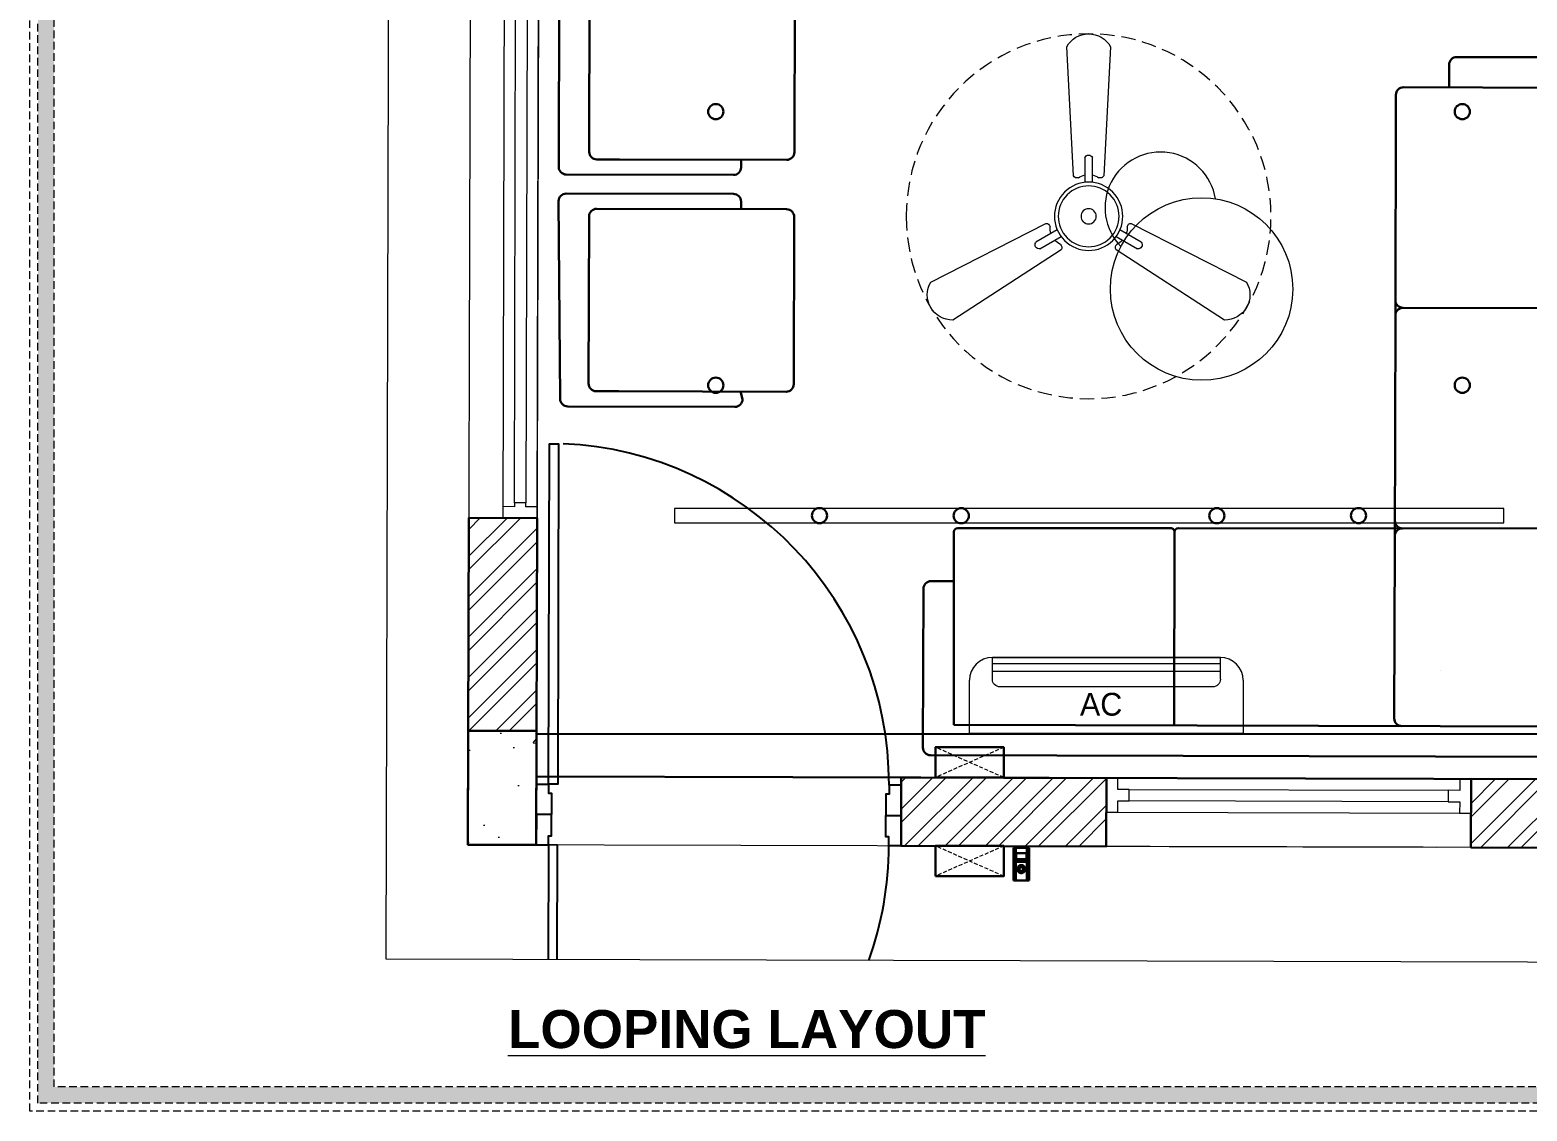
# Model space of a CAD drawing. Header units: millimetres. Extents: x 35877 to 3066687, y -650199 to -40525.
# Drawn here: x 149567.6 to 149764.6, y -179380.5 to -179238.3 of the extents above; entities that cross this region are included whole.
import ezdxf

# ---------------------------------------------------------------- set-up
doc = ezdxf.new("R2010")
doc.units = ezdxf.units.MM
doc.header["$MEASUREMENT"] = 0
for name, pattern in [('ACAD_ISO02W100', [15, 12, -3]), ('DASHED', [0.75, 0.5, -0.25]), ('DASHED2', [0.375, 0.25, -0.125]), ('DASHEDX2', [1.5, 1, -0.5])]:
    doc.linetypes.add(name, pattern=pattern)
for name, color, linetype in [('AR DOOR', 40, 'Continuous'), ('AR ELE-5', 134, 'Continuous'), ('AR HATCH-7', 7, 'Continuous')]:
    doc.layers.add(name, color=color, linetype=linetype)
for name, color, linetype, lineweight in [('COLUMN', 1, 'Continuous', 30), ('DIM.', 250, 'Continuous', 13), ('dim05', 1, 'Continuous', 13), ('Dimension', 10, 'DASHEDX2', 20), ('el', 7, 'Continuous', 20), ('ELEC-wires', 1, 'DASHED2', 13), ('Electrical', 84, 'Continuous', 30), ('FIRST FLOOR ( DW_RAIL )', 7, 'Continuous', 9), ('FUR', 250, 'Continuous', 0), ('FURNI', 25, 'Continuous', 5), ('FURNITURE', 32, 'Continuous', 9), ('FURNITURE-1', 252, 'Continuous', 13), ('GROUND FLOOR', 7, 'Continuous', 9), ('GROUND FLOOR  ( PLINE )', 251, 'Continuous', 30), ('GROUND FLOOR ( DW_RAIL )', 7, 'Continuous', 9), ('Text', 7, 'Continuous', 15), ('XX~SLAB ( BEAM )~ ( DIM )', 7, 'Continuous', 9)]:
    doc.layers.add(name, color=color, linetype=linetype, lineweight=lineweight)
doc.styles.get("Standard").update_dxf_attribs({"font": 'arial.ttf', "height": 6})
doc.styles.add('TEXT', font='eurr____.ttf')
pattern_1 = [(45, (1772.658, 1729.285), (-2.65165043, 2.65165043), []), (45, (1774.4258, 1729.285), (-2.65165043, 2.65165043), [])]

# ---------------------------------------------------------------- blocks, each defined once
blk = doc.blocks.new('*U20')
for points in [[(0, 0), (0, 1120), (30, 1120), (30, 0)], [(-40, 0), (0, 0), (0, -30), (10, -30), (10, -100), (-40, -100)], [(1160, 0), (1120, 0), (1120, -30), (1110, -30), (1110, -100), (1160, -100)]]:
    blk.add_lwpolyline(points, close=True)
at = {"layer": 'AR ELE-5', "linetype": 'ByBlock', "ltscale": 15}
blk.add_arc((-1.6, -0.7), 1121.6, 0.0347, 87.627, dxfattribs=at)
blk = doc.blocks.new('living')
at = {"layer": 'FURNITURE', "color": 9, "lineweight": 30, "true_color": 0xc7c8ca, "transparency": 33554687}
for p, q in [((147725.81, -179478.04, 0.05), (147747.81, -179478.09, 0.05)), ((147724.74, -179505.03, 0.05), (147724.81, -179479.03, 0.05)), ((147729.81, -179480.05, 0.05), (147754.81, -179480.11, 0.05)), ((147748.81, -179479.1, 0.05), (147748.81, -179480.1, 0.05)), ((147728.75, -179503.04, 0.05), (147728.81, -179481.04, 0.05)), ((147755.81, -179481.11, 0.05), (147755.75, -179503.11, 0.05)), ((147841.91, -179491.58, 0.05), (147841.9, -179494.58, 0.05)), ((147842.91, -179490.58, 0.05), (147863.91, -179490.63, 0.05)), ((147864.91, -179491.64, 0.05), (147864.67, -179581.68, 0.05)), ((147834.84, -179525.56, 0.05), (147834.91, -179495.56, 0.05)), ((147856.9, -179494.62, 0.05), (147835.91, -179494.56, 0.05)), ((147859.9, -179494.62, 0.05), (147856.9, -179494.62, 0.05)), ((147860.9, -179495.63, 0.05), (147860.68, -179577.67, 0.05)), ((147729.75, -179504.05, 0.05), (147732.75, -179504.05, 0.05)), ((147732.75, -179504.05, 0.05), (147754.75, -179504.11, 0.05)), ((147748.74, -179505.1, 0.05), (147748.75, -179504.1, 0.05)), ((147747.74, -179506.09, 0.05), (147725.74, -179506.04, 0.05)), ((147724.93, -179535.55, 0.05), (147724.73, -179509.53, 0.05)), ((147725.74, -179508.54, 0.05), (147747.74, -179508.59, 0.05)), ((147748.73, -179509.6, 0.05), (147748.73, -179510.6, 0.05)), ((147728.67, -179533.54, 0.05), (147728.73, -179511.54, 0.05)), ((147729.73, -179510.55, 0.05), (147754.73, -179510.61, 0.05)), ((147755.73, -179511.61, 0.05), (147755.67, -179533.61, 0.05)), ((147835.84, -179523.57, 0.05), (147860.83, -179523.63, 0.05)), ((147834.84, -179524.56, 0.05), (147834.77, -179554.54, 0.05)), ((147729.67, -179534.55, 0.05), (147732.67, -179534.55, 0.05)), ((147732.67, -179534.55, 0.05), (147754.67, -179534.61, 0.05)), ((147748.93, -179535.61, 0.05), (147748.67, -179534.6, 0.05)), ((147747.93, -179536.61, 0.05), (147725.93, -179536.55, 0.05)), ((147776.75, -179553.04, 0.05), (147776.75, -179578.45, 0.05)), ((147777.25, -179552.55, 0.05), (147805.32, -179552.57, 0.05)), ((147805.71, -179578.52, 0.05), (147805.78, -179553.06, 0.05)), ((147806.28, -179552.57, 0.05), (147860.75, -179552.6, 0.05)), ((147834.7, -179577.6, 0.05), (147834.77, -179554.54, 0.05)), ((147772.67, -179581.44, 0.05), (147772.73, -179560.54, 0.05)), ((147776.73, -179559.55, 0.05), (147773.73, -179559.54, 0.05)), ((147859.68, -179578.67, 0.05), (147776.75, -179578.45, 0.05)), ((147721.81, -179585.25, 0.05), (147721.83, -179579.67, 0.05)), ((147721.83, -179579.67, 0.05), (147867.06, -179579.61, 0.05)), ((147863.67, -179582.68, 0.05), (147773.67, -179582.44, 0.05)), ((147721.81, -179585.25, 0.05), (147867.05, -179585.62, 0.05))]:
    blk.add_line(p, q, dxfattribs=at)
at = {"layer": 'FURNITURE', "color": 9, "lineweight": 30, "true_color": 0xc7c8ca, "transparency": 33554687, "elevation": 0.05}
for points in [[(147754.71, -179439.83), (147816.73, -179439.99), (147816.72, -179444.49), (147754.7, -179444.33), (147754.7, -179444.33)], [(147869.32, -179579.63), (147869.32, -179579.63)]]:
    blk.add_lwpolyline(points, dxfattribs=at)
at = {"layer": 'FURNITURE', "color": 9, "lineweight": 25, "true_color": 0xc7c8ca, "transparency": 33554687, "elevation": 0.05}
blk.add_lwpolyline([(147722.18, -179444.25), (147816.72, -179444.49), (147816.72, -179445.73), (147722.18, -179445.73)], close=True, dxfattribs=at)
at = {"layer": 'FURNITURE', "color": 9, "lineweight": 30, "true_color": 0xc7c8ca, "transparency": 33554687, "elevation": 0.05}
blk.add_lwpolyline([(147816.69, -179455.48), (147816.72, -179444.48), (147754.72, -179444.33), (147754.69, -179455.33, 0.414214), (147755.69, -179456.33), (147815.69, -179456.48, 0.414214)], format="xyb", close=True, dxfattribs=at)
blk.add_lwpolyline([(147866.06, -179489.62), (147867.06, -179489.62), (147867.06, -179579.62), (147866.06, -179579.62)], close=True, dxfattribs=at)
at = {"layer": 'FURNITURE', "color": 9, "true_color": 0xc7c8ca, "transparency": 33554687}
blk.add_circle((147809.34, -179521.1, 0.12), 12, dxfattribs=at)
at = {"layer": 'FURNITURE', "color": 9, "lineweight": 30, "true_color": 0xc7c8ca, "transparency": 33554687}
for centre, radius, start, end in [((147725.81, -179479.04, 0.05), 1, 89.852, 179.852), ((147747.81, -179479.09, 0.05), 1, 359.852, 89.852), ((147729.81, -179481.05, 0.05), 1, 89.852, 179.852), ((147754.81, -179481.11, 0.05), 1, 359.852, 89.852), ((147842.91, -179491.58, 0.05), 1, 89.852, 179.852), ((147863.91, -179491.63, 0.05), 1, 359.852, 89.852), ((147835.91, -179495.56, 0.05), 1, 89.852, 179.852), ((147859.9, -179495.62, 0.05), 1, 359.852, 89.852), ((147729.75, -179503.05, 0.05), 1, 179.852, 269.852), ((147754.75, -179503.11, 0.05), 1, 269.852, 359.852), ((147725.74, -179505.04, 0.05), 1, 179.852, 269.852), ((147747.74, -179505.09, 0.05), 1, 269.852, 359.852), ((147725.73, -179509.54, 0.05), 1, 89.852, 179.852), ((147747.73, -179509.59, 0.05), 1, 359.852, 89.852), ((147729.73, -179511.55, 0.05), 1, 89.852, 179.852), ((147754.73, -179511.61, 0.05), 1, 359.852, 89.852), ((147835.84, -179522.57, 0.05), 1, 179.852, 269.852), ((147835.84, -179524.57, 0.05), 1, 89.852, 179.852), ((147729.67, -179533.55, 0.05), 1, 179.852, 269.852), ((147754.67, -179533.61, 0.05), 1, 269.852, 359.852), ((147725.93, -179535.55, 0.05), 1, 179.852, 269.852), ((147747.93, -179535.61, 0.05), 1, 269.852, 359.852), ((147777.25, -179553.05, 0.05), 0.5, 89.852, 179.852), ((147805.28, -179553.06, 0.05), 0.5, 359.852, 89.852), ((147806.28, -179553.07, 0.05), 0.5, 89.852, 179.852), ((147835.76, -179553.59, 0.05), 1, 89.852, 179.852), ((147835.77, -179551.59, 0.05), 1, 179.852, 269.852), ((147773.73, -179560.54, 0.05), 1, 89.852, 179.852), ((147835.7, -179577.6, 0.05), 1, 179.852, 269.852), ((147835.7, -179577.6, 0.05), 1, 179.852, 269.852), ((147859.68, -179577.67, 0.05), 1, 269.852, 359.852), ((147773.67, -179581.44, 0.05), 1, 179.852, 269.852), ((147863.67, -179581.68, 0.05), 1, 269.852, 359.852)]:
    blk.add_arc(centre, radius, start, end, dxfattribs=at)
at = {"layer": 'FURNITURE', "color": 9, "true_color": 0xc7c8ca, "transparency": 33554687}
blk.add_arc((147803.94, -179510.39, 0.12), 7.31, 9.0498, 224.5323, dxfattribs=at)
blk = doc.blocks.new('6616')
at = {"color": 242, "linetype": 'DASHED', "true_color": 0xcd2027}
for p, q in [((386784.79, -36915.77), (386775.78, -36911.78)), ((386784.79, -36911.78), (386775.78, -36915.77))]:
    blk.add_line(p, q, dxfattribs=at)
at = {"layer": 'ELEC-wires', "color": 5, "linetype": 'ByBlock', "lineweight": 30, "ltscale": 4}
blk.add_lwpolyline([(386775.78, -36911.78), (386784.79, -36911.78), (386784.79, -36915.77), (386775.78, -36915.77)], close=True, dxfattribs=at)
blk = doc.blocks.new('ac paln')
at = {"layer": 'Electrical', "lineweight": 15}
for p, q in [((389238.69, -37646.36), (389238.69, -37610.34)), ((389238.69, -37610.34), (389245.67, -37610.34)), ((389245.81, -37613.35), (389248.68, -37613.35)), ((389246.82, -37643.35), (389246.82, -37613.35)), ((389247.82, -37643.35), (389247.82, -37613.35)), ((389248.68, -37613.35), (389248.68, -37643.35)), ((389248.68, -37643.35), (389248.68, -37613.35)), ((389244.81, -37642.35), (389244.81, -37614.35)), ((389245.81, -37643.35), (389248.68, -37643.35)), ((389248.68, -37643.35), (389248.68, -37643.35)), ((389245.67, -37646.36), (389238.69, -37646.36))]:
    blk.add_line(p, q, dxfattribs=at)
for centre, start, end in [((389245.67, -37613.35), 0, 90), ((389245.67, -37643.35), 270, 0)]:
    blk.add_arc(centre, 3.01, start, end, dxfattribs=at)
at = {"layer": 'Electrical', "lineweight": 15, "extrusion": (0, 0, -1)}
for centre, start_param, end_param in [((389245.81, -37614.35), -0.785398, 0.785398), ((389245.81, -37642.35), 3.926991, 5.497787)]:
    blk.add_ellipse(centre, major_axis=(-0.71, 0.71), ratio=1, start_param=start_param, end_param=end_param, dxfattribs=at)
at = {"layer": 'Text', "style": 'TEXT'}
blk.add_text('AC', height=3, rotation=270, dxfattribs=at).set_placement((389241.02, -37624.87))
blk = doc.blocks.new('fan')
at = {"layer": 'Electrical', "lineweight": 15, "ltscale": 20}
for p, q in [((3300835.29, -509900.78), (3300836.47, -509923.43)), ((3300841.81, -509923.43), (3300842.99, -509900.78)), ((3300838.47, -509924.57), (3300838.47, -509920.25)), ((3300839.81, -509920.28), (3300839.81, -509924.57)), ((3300831.66, -509931.77), (3300811.45, -509942.07)), ((3300866.83, -509942.07), (3300846.62, -509931.77)), ((3300829.93, -509935.08), (3300833.64, -509932.93)), ((3300834.31, -509934.09), (3300830.57, -509936.25)), ((3300847.68, -509936.23), (3300843.97, -509934.09)), ((3300844.64, -509932.93), (3300848.38, -509935.09)), ((3300815.3, -509948.74), (3300834.33, -509936.39)), ((3300843.95, -509936.39), (3300862.98, -509948.74))]:
    blk.add_line(p, q, dxfattribs=at)
at = {"layer": 'Electrical', "linetype": 'DASHED', "lineweight": 15, "ltscale": 5}
blk.add_circle((3300839.14, -509930.53), 32, dxfattribs=at)
at = {"layer": 'Electrical', "lineweight": 15, "ltscale": 20}
for centre, major_axis, start_param, end_param in [((3300839.14, -509902.94), (3.12, 3.12), -0.272136, 1.842967), ((3300839.13, -509920.5), (0.501, 0.501), -0.465536, 1.983618), ((3300839.14, -509930.53), (4.24, -4.24), 3.14161, 9.424795), ((3300837.1, -509923.08), (0.51, 0.51), 2.863014, 4.257784), ((3300839.14, -509926.42), (2.27, -2.27), 2.565057, 2.951308), ((3300839.14, -509926.42), (2.27, 2.27), 0.19032, 0.57657), ((3300841.18, -509923.08), (0.51, -0.51), 5.167028, 6.561799), ((3300839.14, -509930.53), (3.77, -3.77), 1.749190548672175e-05, 6.283202799085073), ((3300839.14, -509930.53), (0.943, 0.943), 1.570814, 7.853999), ((3300831.67, -509932.49), (0.51, -0.51), 0.978238, 2.373008), ((3300846.61, -509932.49), (0.51, -0.51), 2.339416, 3.734186), ((3300835.59, -509932.58), (2.27, -2.27), 3.855511, 4.241762), ((3300835.59, -509932.58), (2.27, -2.27), 4.659452, 5.045703), ((3300842.69, -509932.58), (2.27, 2.27), 4.37911, 4.765361), ((3300842.69, -509932.58), (2.27, 2.27), 5.183051, 5.569301), ((3300830.46, -509935.55), (0.501, -0.501), 3.199655, 5.648809), ((3300833.71, -509936.02), (0.51, 0.51), -1.325776, 0.068994), ((3300844.57, -509936.02), (0.51, -0.51), 3.072633, 4.467404), ((3300847.83, -509935.54), (0.501, 0.501), 3.723254, 6.172408), ((3300815.25, -509944.32), (3.12, -3.12), 3.393055, 5.508159), ((3300863.03, -509944.32), (3.12, -3.12), 5.48745, 7.602554)]:
    blk.add_ellipse(centre, major_axis=major_axis, ratio=1, start_param=start_param, end_param=end_param, dxfattribs=at)

msp = doc.modelspace()

# ---------------------------------------------------------------- hatches: boundary and pattern name
at = {"layer": 'AR HATCH-7', "lineweight": 0, "true_color": 0x939598, "transparency": 33554687}
h = msp.add_hatch(dxfattribs=at)
h.set_pattern_fill('ANSI32', color=252, scale=10)
h.set_pattern_definition(pattern_1)
h.paths.add_polyline_path([(149634.32, -179302.529), (149629.82, -179302.517), (149625.32, -179302.506), (149625.248, -179330.506), (149634.248, -179330.529)])
h.paths.add_polyline_path([(149634.597, -179195.529), (149625.597, -179195.506), (149625.504, -179231.506), (149634.504, -179231.529)])
h.paths.add_polyline_path([(149634.608, -179191.029), (149634.597, -179195.529)])
h = msp.add_hatch(dxfattribs=at)
h.set_pattern_fill('ANSI32', color=252, scale=10)
h.set_pattern_definition(pattern_1)
h.paths.add_polyline_path([(149709.232, -179336.722), (149682.232, -179336.653), (149682.209, -179345.653), (149709.209, -179345.722)])
h.paths.add_polyline_path([(149793.232, -179336.939), (149788.732, -179336.928), (149788.922, -179263.428), (149798.287, -179263.452), (149798.299, -179258.952), (149788.933, -179258.928), (149788.98, -179240.928), (149784.48, -179240.917), (149784.439, -179256.916), (149784.232, -179336.916), (149779.232, -179336.903), (149769.734, -179336.879), (149760.234, -179336.877), (149760.234, -179336.854), (149757.232, -179336.846), (149757.22, -179341.346), (149757.209, -179345.846), (149788.709, -179345.928), (149793.209, -179345.939)])
at = {"layer": 'Dimension', "true_color": 0xd39e00, "transparency": 33554687}
h = msp.add_hatch(color=42, dxfattribs=at)
h.paths.add_polyline_path([(149568.634, -179167.457), (149568.634, -179379.483), (149869.861, -179379.483), (149869.861, -179167.457)])
h.paths.add_polyline_path([(149570.748, -179169.571), (149867.747, -179169.571), (149867.747, -179377.369), (149570.748, -179377.369)], flags=16)
at = {"layer": 'FURNITURE-1', "lineweight": 0, "true_color": 0xc7c8ca, "transparency": 33554687}
h = msp.add_hatch(dxfattribs=at)
h.set_pattern_fill('AR-CONC', color=9, scale=2)
h.set_pattern_definition([(50, (1772.658, 1729.285), (14.34520365, -1.2550427), [1.5, -16.5]), (355, (1772.658, 1729.285), (-2.7750267, 15.0438427), [1.2, -13.2]), (100.4514445, (1773.853, 1729.18), (11.5701769, 13.7887998), [1.2748038, -14.0228422]), (46.1842, (1772.658, 1733.285), (21.3448266, -3.3103856), [2.25, -24.75]), (96.635635, (1774.437, 1733.01), (18.693239, 19.482372), [1.9122068, -21.0342752]), (351.184164, (1772.658, 1733.285), (18.693239, 19.482372), [1.8, -19.8]), (21, (1774.658, 1732.285), (11.93814104, -8.0523778), [1.5, -16.5]), (326, (1774.658, 1732.285), (4.8663066, 14.5030009), [1.2, -13.2]), (71.451445, (1775.653, 1731.614), (16.8044475, 6.45062306), [1.2748038, -14.0228422]), (37.5, (1772.658, 1729.285), (0.24319711, 6.65787708), [0, -13.04, 0, -13.4, 0, -13.25]), (7.5, (1772.658, 1729.285), (5.26139075, 7.88823424), [0, -7.64, 0, -12.74, 0, -5.05]), (327.5, (1768.198, 1729.285), (10.67644872, -0.45109743), [0, -5, 0, -15.6, 0, -20.7]), (317.5, (1766.198, 1729.285), (11.6637234, 2.00209965), [0, -6.5, 0, -10.36, 0, -14.7])])
h.paths.add_polyline_path([(149634.248, -179330.529), (149625.248, -179330.506), (149625.209, -179345.505), (149634.209, -179345.529), (149634.219, -179341.529), (149634.23, -179337.529)])
h.paths.add_polyline_path([(149634.635, -179180.529), (149625.635, -179180.506), (149625.597, -179195.506), (149634.597, -179195.529)])
h.paths.add_polyline_path([(149784.48, -179240.917), (149779.48, -179240.904), (149779.439, -179256.904), (149784.439, -179256.904)])
h.paths.add_polyline_path([(149694.943, -179230.43), (149726.569, -179230.511)])

# ---------------------------------------------------------------- linework, layer by layer
at = {"transparency": 33554687, "elevation": 0.238}
for points in [[(149634.209, -179345.529), (149635.809, -179345.533), (149635.812, -179344.333), (149636.212, -179344.334), (149636.219, -179341.534), (149634.219, -179341.529)], [(149682.209, -179345.653), (149680.609, -179345.649), (149680.612, -179344.449), (149680.212, -179344.448), (149680.219, -179341.648), (149682.219, -179341.653)]]:
    msp.add_lwpolyline(points, close=True, dxfattribs=at)
msp.add_lwpolyline([(149636.97, -179360.621), (149637.009, -179345.536), (149635.809, -179345.533), (149635.77, -179360.617)], dxfattribs=at)
at = {"layer": 'AR ELE-5', "linetype": 'ByBlock', "ltscale": 15, "transparency": 33554687}
msp.add_arc((149635.744, -179345.505, 0.238), 44.866, 340.16845, 359.81727, dxfattribs=at)
at = {"layer": 'COLUMN', "transparency": 33554687, "elevation": 0.238}
msp.add_lwpolyline([(149625.248, -179330.506), (149634.248, -179330.529), (149634.209, -179345.529), (149625.209, -179345.505)], close=True, dxfattribs=at)
at = {"layer": 'Dimension', "color": 42, "true_color": 0xd39e00, "transparency": 33554687, "elevation": 0.238}
for points in [[(149567.577, -179166.4), (149870.918, -179166.4), (149870.918, -179380.54), (149567.577, -179380.54)], [(149568.634, -179167.457), (149869.861, -179167.457), (149869.861, -179379.483), (149568.634, -179379.483)], [(149570.748, -179169.571), (149867.747, -179169.571), (149867.747, -179377.369), (149570.748, -179377.369)]]:
    msp.add_lwpolyline(points, close=True, dxfattribs=at)
at = {"layer": 'FIRST FLOOR ( DW_RAIL )', "lineweight": 0, "transparency": 33554687, "elevation": 0.238}
msp.add_lwpolyline([(149614.922, -179174.853), (149798.515, -179175.327), (149798.035, -179361.037), (149614.442, -179360.562)], close=True, dxfattribs=at)
at = {"layer": 'FUR', "transparency": 33554687}
msp.add_line((149753.136, -179322.511, 0.238), (149753.136, -179322.511, 0.238), dxfattribs=at)
at = {"layer": 'FURNI', "color": 5, "lineweight": 30, "transparency": 33554687}
for p, q in [((149696.995, -179345.904, 0.238), (149696.999, -179345.894, 0.238)), ((149696.995, -179346.629, 0.238), (149696.995, -179345.904, 0.238)), ((149696.999, -179345.894, 0.238), (149697.009, -179345.89, 0.238)), ((149699.064, -179345.89, 0.238), (149697.009, -179345.89, 0.238)), ((149697.331, -179346.629, 0.238), (149697.331, -179345.904, 0.238)), ((149698.742, -179346.629, 0.238), (149698.742, -179345.904, 0.238)), ((149699.074, -179345.894, 0.238), (149699.064, -179345.89, 0.238)), ((149699.078, -179345.904, 0.238), (149699.074, -179345.894, 0.238)), ((149699.078, -179346.629, 0.238), (149699.078, -179345.904, 0.238)), ((149696.995, -179346.636, 0.238), (149696.995, -179346.629, 0.238)), ((149697.331, -179346.629, 0.238), (149696.995, -179346.629, 0.238)), ((149696.995, -179346.636, 0.238), (149696.995, -179347.369, 0.238)), ((149696.995, -179346.636, 0.238), (149697.331, -179346.636, 0.238)), ((149696.995, -179347.369, 0.238), (149696.995, -179347.375, 0.238)), ((149697.331, -179347.369, 0.238), (149696.995, -179347.369, 0.238)), ((149696.995, -179347.395, 0.238), (149696.995, -179347.375, 0.238)), ((149697.331, -179347.375, 0.238), (149696.995, -179347.375, 0.238)), ((149696.995, -179347.402, 0.238), (149696.995, -179347.395, 0.238)), ((149697.331, -179347.395, 0.238), (149696.995, -179347.395, 0.238)), ((149696.995, -179347.402, 0.238), (149696.995, -179347.724, 0.238)), ((149696.995, -179347.402, 0.238), (149697.331, -179347.402, 0.238)), ((149696.995, -179347.724, 0.238), (149696.995, -179347.737, 0.238)), ((149696.995, -179347.724, 0.238), (149697.331, -179347.724, 0.238)), ((149696.995, -179350.176, 0.238), (149696.995, -179347.737, 0.238)), ((149697.331, -179347.737, 0.238), (149696.995, -179347.737, 0.238)), ((149697.331, -179346.636, 0.238), (149697.331, -179346.629, 0.238)), ((149697.331, -179347.369, 0.238), (149697.331, -179346.636, 0.238)), ((149697.331, -179347.375, 0.238), (149697.331, -179347.369, 0.238)), ((149697.331, -179347.395, 0.238), (149697.331, -179347.375, 0.238)), ((149697.331, -179347.402, 0.238), (149697.331, -179347.395, 0.238)), ((149697.331, -179347.724, 0.238), (149697.331, -179347.402, 0.238)), ((149698.742, -179347.724, 0.238), (149697.331, -179347.724, 0.238)), ((149697.331, -179347.737, 0.238), (149697.331, -179347.724, 0.238)), ((149698.742, -179347.737, 0.238), (149697.331, -179347.737, 0.238)), ((149697.331, -179350.176, 0.238), (149697.331, -179347.737, 0.238)), ((149697.365, -179346.629, 0.238), (149698.708, -179346.629, 0.238)), ((149697.365, -179347.402, 0.238), (149697.365, -179346.629, 0.238)), ((149698.708, -179347.402, 0.238), (149697.365, -179347.402, 0.238)), ((149698.708, -179346.629, 0.238), (149698.708, -179347.402, 0.238)), ((149698.742, -179346.636, 0.238), (149698.742, -179346.629, 0.238)), ((149699.078, -179346.629, 0.238), (149698.742, -179346.629, 0.238)), ((149698.742, -179347.369, 0.238), (149698.742, -179346.636, 0.238)), ((149698.742, -179346.636, 0.238), (149699.078, -179346.636, 0.238)), ((149698.742, -179347.375, 0.238), (149698.742, -179347.369, 0.238)), ((149699.078, -179347.369, 0.238), (149698.742, -179347.369, 0.238)), ((149698.742, -179347.395, 0.238), (149698.742, -179347.375, 0.238)), ((149699.078, -179347.375, 0.238), (149698.742, -179347.375, 0.238)), ((149698.742, -179347.402, 0.238), (149698.742, -179347.395, 0.238)), ((149699.078, -179347.395, 0.238), (149698.742, -179347.395, 0.238)), ((149698.742, -179347.724, 0.238), (149698.742, -179347.402, 0.238)), ((149699.078, -179347.402, 0.238), (149698.742, -179347.402, 0.238)), ((149698.742, -179347.737, 0.238), (149698.742, -179347.724, 0.238)), ((149698.742, -179347.724, 0.238), (149699.078, -179347.724, 0.238)), ((149698.742, -179350.176, 0.238), (149698.742, -179347.737, 0.238)), ((149698.742, -179347.737, 0.238), (149699.078, -179347.737, 0.238)), ((149699.078, -179346.636, 0.238), (149699.078, -179346.629, 0.238)), ((149699.078, -179347.369, 0.238), (149699.078, -179346.636, 0.238)), ((149699.078, -179347.375, 0.238), (149699.078, -179347.369, 0.238)), ((149699.078, -179347.395, 0.238), (149699.078, -179347.375, 0.238)), ((149699.078, -179347.402, 0.238), (149699.078, -179347.395, 0.238)), ((149699.078, -179347.724, 0.238), (149699.078, -179347.402, 0.238)), ((149699.078, -179347.737, 0.238), (149699.078, -179347.724, 0.238)), ((149699.078, -179350.176, 0.238), (149699.078, -179347.737, 0.238)), ((149696.995, -179350.176, 0.238), (149696.999, -179350.185, 0.238)), ((149696.999, -179350.185, 0.238), (149697.009, -179350.189, 0.238)), ((149697.009, -179350.189, 0.238), (149699.064, -179350.189, 0.238)), ((149699.064, -179350.189, 0.238), (149699.074, -179350.185, 0.238)), ((149699.074, -179350.185, 0.238), (149699.078, -179350.176, 0.238))]:
    msp.add_line(p, q, dxfattribs=at)
for points in [[(149697.515, -179348.567), (149697.534, -179348.522), (149697.553, -179348.482), (149697.571, -179348.449), (149697.588, -179348.42), (149697.604, -179348.396), (149697.62, -179348.374), (149697.635, -179348.356), (149697.65, -179348.339), (149697.665, -179348.324), (149697.68, -179348.31), (149697.694, -179348.297), (149697.709, -179348.285), (149697.723, -179348.274), (149697.738, -179348.264), (149697.752, -179348.254), (149697.767, -179348.245), (149697.782, -179348.237), (149697.798, -179348.229), (149697.814, -179348.221), (149697.829, -179348.214), (149697.846, -179348.208), (149697.862, -179348.202), (149697.879, -179348.196), (149697.895, -179348.192), (149697.912, -179348.187), (149697.929, -179348.184), (149697.946, -179348.181), (149697.963, -179348.178), (149697.981, -179348.176), (149697.998, -179348.174), (149698.015, -179348.173), (149698.033, -179348.173), (149698.05, -179348.173), (149698.067, -179348.174), (149698.085, -179348.176), (149698.102, -179348.177), (149698.119, -179348.18), (149698.136, -179348.183), (149698.153, -179348.187), (149698.17, -179348.191), (149698.187, -179348.196), (149698.204, -179348.201), (149698.22, -179348.207), (149698.236, -179348.213), (149698.252, -179348.22), (149698.268, -179348.227), (149698.283, -179348.235), (149698.299, -179348.244), (149698.313, -179348.252), (149698.328, -179348.262), (149698.342, -179348.272), (149698.356, -179348.282), (149698.37, -179348.293), (149698.383, -179348.304), (149698.396, -179348.316), (149698.409, -179348.328), (149698.421, -179348.34), (149698.433, -179348.353), (149698.444, -179348.366), (149698.455, -179348.38), (149698.465, -179348.394), (149698.475, -179348.408), (149698.485, -179348.423), (149698.494, -179348.437), (149698.502, -179348.453), (149698.51, -179348.468), (149698.518, -179348.484), (149698.525, -179348.501), (149698.531, -179348.519), (149698.537, -179348.537), (149698.543, -179348.556), (149698.549, -179348.577), (149698.553, -179348.599), (149698.558, -179348.623), (149698.561, -179348.649), (149698.563, -179348.678), (149698.564, -179348.712), (149698.562, -179348.75), (149698.559, -179348.793), (149698.554, -179348.842)], [(149697.671, -179348.496), (149697.695, -179348.466), (149697.717, -179348.44), (149697.737, -179348.419), (149697.756, -179348.401), (149697.773, -179348.385), (149697.789, -179348.372), (149697.804, -179348.362), (149697.819, -179348.352), (149697.833, -179348.344), (149697.847, -179348.336), (149697.861, -179348.329), (149697.874, -179348.323), (149697.887, -179348.318), (149697.9, -179348.313), (149697.913, -179348.309), (149697.926, -179348.305), (149697.939, -179348.302), (149697.952, -179348.299), (149697.966, -179348.296), (149697.979, -179348.294), (149697.992, -179348.293), (149698.006, -179348.292), (149698.019, -179348.291), (149698.033, -179348.291), (149698.047, -179348.291), (149698.06, -179348.291), (149698.074, -179348.292), (149698.087, -179348.294), (149698.1, -179348.296), (149698.114, -179348.298), (149698.127, -179348.301), (149698.14, -179348.304), (149698.153, -179348.308), (149698.166, -179348.312), (149698.179, -179348.317), (149698.191, -179348.322), (149698.204, -179348.327), (149698.216, -179348.333), (149698.228, -179348.339), (149698.24, -179348.345), (149698.252, -179348.352), (149698.263, -179348.36), (149698.274, -179348.367), (149698.285, -179348.375), (149698.296, -179348.384), (149698.306, -179348.392), (149698.316, -179348.402), (149698.326, -179348.411), (149698.335, -179348.421), (149698.345, -179348.431), (149698.353, -179348.441), (149698.362, -179348.452), (149698.37, -179348.462), (149698.378, -179348.473), (149698.385, -179348.485), (149698.392, -179348.496), (149698.399, -179348.508), (149698.405, -179348.52), (149698.411, -179348.533), (149698.416, -179348.545), (149698.421, -179348.558), (149698.426, -179348.57), (149698.43, -179348.583), (149698.434, -179348.596), (149698.437, -179348.609), (149698.44, -179348.623), (149698.442, -179348.636), (149698.444, -179348.65), (149698.446, -179348.665), (149698.447, -179348.68), (149698.447, -179348.696), (149698.447, -179348.712), (149698.446, -179348.73), (149698.445, -179348.748), (149698.442, -179348.769), (149698.437, -179348.791), (149698.431, -179348.817), (149698.422, -179348.845), (149698.411, -179348.877), (149698.397, -179348.913)], [(149697.821, -179348.582), (149697.835, -179348.564), (149697.848, -179348.549), (149697.86, -179348.537), (149697.871, -179348.526), (149697.881, -179348.517), (149697.89, -179348.51), (149697.899, -179348.503), (149697.908, -179348.498), (149697.916, -179348.493), (149697.924, -179348.488), (149697.932, -179348.484), (149697.94, -179348.481), (149697.948, -179348.478), (149697.955, -179348.475), (149697.963, -179348.472), (149697.971, -179348.47), (149697.978, -179348.468), (149697.986, -179348.466), (149697.994, -179348.465), (149698.002, -179348.464), (149698.01, -179348.463), (149698.018, -179348.462), (149698.026, -179348.462), (149698.034, -179348.462), (149698.041, -179348.462), (149698.049, -179348.462), (149698.058, -179348.463), (149698.066, -179348.464), (149698.074, -179348.465), (149698.083, -179348.467), (149698.092, -179348.469), (149698.101, -179348.472), (149698.111, -179348.475), (149698.121, -179348.478), (149698.133, -179348.483), (149698.145, -179348.489), (149698.158, -179348.497), (149698.173, -179348.506), (149698.189, -179348.517), (149698.207, -179348.53)], [(149698.554, -179348.842), (149698.534, -179348.887), (149698.516, -179348.926), (149698.498, -179348.96), (149698.481, -179348.989), (149698.464, -179349.013), (149698.449, -179349.035), (149698.433, -179349.053), (149698.418, -179349.07), (149698.403, -179349.085), (149698.389, -179349.099), (149698.374, -179349.112), (149698.36, -179349.124), (149698.345, -179349.135), (149698.331, -179349.145), (149698.316, -179349.155), (149698.301, -179349.164), (149698.286, -179349.172), (149698.271, -179349.18), (149698.255, -179349.188), (149698.239, -179349.195), (149698.223, -179349.201), (149698.206, -179349.207), (149698.19, -179349.212), (149698.173, -179349.217), (149698.156, -179349.221), (149698.139, -179349.225), (149698.122, -179349.228), (149698.105, -179349.231), (149698.088, -179349.233), (149698.071, -179349.234), (149698.053, -179349.235), (149698.036, -179349.236), (149698.018, -179349.235), (149698.001, -179349.235), (149697.984, -179349.233), (149697.966, -179349.231), (149697.949, -179349.229), (149697.932, -179349.226), (149697.915, -179349.222), (149697.898, -179349.218), (149697.882, -179349.213), (149697.865, -179349.208), (149697.849, -179349.202), (149697.832, -179349.196), (149697.816, -179349.189), (149697.801, -179349.182), (149697.785, -179349.174), (149697.77, -179349.165), (149697.755, -179349.156), (149697.74, -179349.147), (149697.726, -179349.137), (149697.712, -179349.127), (149697.698, -179349.116), (149697.685, -179349.105), (149697.672, -179349.093), (149697.66, -179349.081), (149697.648, -179349.069), (149697.636, -179349.056), (149697.625, -179349.043), (149697.614, -179349.029), (149697.603, -179349.015), (149697.593, -179349.001), (149697.584, -179348.986), (149697.575, -179348.971), (149697.566, -179348.956), (149697.558, -179348.941), (149697.551, -179348.925), (149697.544, -179348.908), (149697.537, -179348.89), (149697.531, -179348.872), (149697.525, -179348.852), (149697.52, -179348.832), (149697.515, -179348.81), (149697.511, -179348.786), (149697.508, -179348.76), (149697.505, -179348.73), (149697.505, -179348.697), (149697.506, -179348.659), (149697.509, -179348.616), (149697.515, -179348.567)], [(149698.397, -179348.913), (149698.374, -179348.943), (149698.352, -179348.968), (149698.332, -179348.99), (149698.313, -179349.008), (149698.296, -179349.024), (149698.279, -179349.036), (149698.264, -179349.047), (149698.249, -179349.057), (149698.235, -179349.065), (149698.221, -179349.073), (149698.208, -179349.08), (149698.195, -179349.086), (149698.182, -179349.091), (149698.169, -179349.096), (149698.156, -179349.1), (149698.143, -179349.104), (149698.129, -179349.107), (149698.116, -179349.11), (149698.103, -179349.113), (149698.089, -179349.115), (149698.076, -179349.116), (149698.063, -179349.117), (149698.049, -179349.118), (149698.035, -179349.118), (149698.022, -179349.118), (149698.008, -179349.117), (149697.995, -179349.116), (149697.981, -179349.115), (149697.968, -179349.113), (149697.955, -179349.111), (149697.941, -179349.108), (149697.928, -179349.104), (149697.915, -179349.101), (149697.902, -179349.097), (149697.89, -179349.092), (149697.877, -179349.087), (149697.865, -179349.082), (149697.852, -179349.076), (149697.84, -179349.07), (149697.828, -179349.063), (149697.817, -179349.057), (149697.805, -179349.049), (149697.794, -179349.042), (149697.783, -179349.034), (149697.773, -179349.025), (149697.762, -179349.016), (149697.752, -179349.007), (149697.742, -179348.998), (149697.733, -179348.988), (149697.724, -179348.978), (149697.715, -179348.968), (149697.707, -179348.957), (149697.699, -179348.946), (149697.691, -179348.935), (149697.683, -179348.924), (149697.676, -179348.912), (149697.67, -179348.901), (149697.664, -179348.889), (149697.658, -179348.876), (149697.652, -179348.864), (149697.647, -179348.851), (149697.643, -179348.839), (149697.639, -179348.826), (149697.635, -179348.813), (149697.631, -179348.8), (149697.629, -179348.786), (149697.626, -179348.773), (149697.624, -179348.759), (149697.623, -179348.744), (149697.622, -179348.729), (149697.621, -179348.713), (149697.622, -179348.697), (149697.622, -179348.679), (149697.624, -179348.66), (149697.627, -179348.64), (149697.631, -179348.617), (149697.637, -179348.592), (149697.646, -179348.564), (149697.657, -179348.532), (149697.671, -179348.496)], [(149697.861, -179348.879), (149697.848, -179348.861), (149697.836, -179348.844), (149697.827, -179348.83), (149697.82, -179348.816), (149697.814, -179348.804), (149697.809, -179348.793), (149697.805, -179348.783), (149697.802, -179348.773), (149697.799, -179348.764), (149697.797, -179348.755), (149697.795, -179348.746), (149697.794, -179348.737), (149697.793, -179348.728), (149697.792, -179348.719), (149697.792, -179348.71), (149697.792, -179348.7), (149697.792, -179348.69), (149697.793, -179348.679), (149697.795, -179348.667), (149697.798, -179348.653), (149697.801, -179348.639), (149697.806, -179348.622), (149697.813, -179348.603), (149697.821, -179348.582)], [(149698.207, -179348.53), (149698.221, -179348.548), (149698.232, -179348.565), (149698.241, -179348.579), (149698.249, -179348.593), (149698.255, -179348.605), (149698.26, -179348.616), (149698.264, -179348.626), (149698.267, -179348.636), (149698.269, -179348.645), (149698.271, -179348.654), (149698.273, -179348.663), (149698.275, -179348.671), (149698.276, -179348.68), (149698.277, -179348.688), (149698.277, -179348.696), (149698.277, -179348.704), (149698.277, -179348.712), (149698.277, -179348.72), (149698.276, -179348.728), (149698.275, -179348.735), (149698.274, -179348.743), (149698.273, -179348.751), (149698.271, -179348.759), (149698.269, -179348.767), (149698.267, -179348.774), (149698.264, -179348.782), (149698.262, -179348.789), (149698.259, -179348.797), (149698.256, -179348.804), (149698.252, -179348.811), (149698.249, -179348.818), (149698.245, -179348.825), (149698.241, -179348.832), (149698.237, -179348.839), (149698.232, -179348.845), (149698.227, -179348.852), (149698.222, -179348.858), (149698.217, -179348.864), (149698.212, -179348.87), (149698.207, -179348.876), (149698.201, -179348.881), (149698.195, -179348.887), (149698.189, -179348.892), (149698.183, -179348.897), (149698.176, -179348.901), (149698.17, -179348.906), (149698.163, -179348.91), (149698.156, -179348.914), (149698.149, -179348.918), (149698.142, -179348.922), (149698.135, -179348.925), (149698.128, -179348.929), (149698.12, -179348.932), (149698.113, -179348.934), (149698.105, -179348.937), (149698.098, -179348.939), (149698.09, -179348.941), (149698.082, -179348.943), (149698.075, -179348.944), (149698.067, -179348.945), (149698.059, -179348.946), (149698.051, -179348.947), (149698.043, -179348.947), (149698.035, -179348.947), (149698.027, -179348.947), (149698.019, -179348.947), (149698.011, -179348.946), (149698.003, -179348.945), (149697.994, -179348.944), (149697.985, -179348.942), (149697.976, -179348.94), (149697.967, -179348.937), (149697.957, -179348.934), (149697.947, -179348.93), (149697.936, -179348.926), (149697.924, -179348.92), (149697.91, -179348.912), (149697.896, -179348.903), (149697.879, -179348.892), (149697.861, -179348.879)]]:
    msp.add_lwpolyline(points, dxfattribs=at)
msp.add_lwpolyline([(149697.808, -179348.479), (149697.815, -179348.472), (149697.823, -179348.465), (149697.831, -179348.458), (149697.839, -179348.452), (149697.848, -179348.446), (149697.856, -179348.44), (149697.865, -179348.434), (149697.874, -179348.429), (149697.883, -179348.423), (149697.892, -179348.419), (149697.902, -179348.414), (149697.911, -179348.41), (149697.921, -179348.406), (149697.931, -179348.403), (149697.941, -179348.399), (149697.951, -179348.396), (149697.961, -179348.394), (149697.971, -179348.392), (149697.981, -179348.39), (149697.992, -179348.388), (149698.002, -179348.387), (149698.012, -179348.386), (149698.023, -179348.385), (149698.033, -179348.385), (149698.044, -179348.385), (149698.054, -179348.386), (149698.065, -179348.387), (149698.075, -179348.388), (149698.085, -179348.389), (149698.096, -179348.391), (149698.106, -179348.393), (149698.116, -179348.396), (149698.126, -179348.399), (149698.136, -179348.402), (149698.146, -179348.405), (149698.155, -179348.409), (149698.165, -179348.413), (149698.175, -179348.418), (149698.184, -179348.423), (149698.193, -179348.428), (149698.202, -179348.433), (149698.211, -179348.439), (149698.219, -179348.444), (149698.228, -179348.451), (149698.236, -179348.457), (149698.244, -179348.464), (149698.252, -179348.471), (149698.259, -179348.478), (149698.267, -179348.486), (149698.274, -179348.493), (149698.28, -179348.501), (149698.287, -179348.509), (149698.293, -179348.518), (149698.299, -179348.526), (149698.305, -179348.535), (149698.31, -179348.544), (149698.315, -179348.553), (149698.32, -179348.562), (149698.325, -179348.572), (149698.329, -179348.581), (149698.333, -179348.591), (149698.336, -179348.601), (149698.339, -179348.611), (149698.342, -179348.621), (149698.345, -179348.631), (149698.347, -179348.641), (149698.349, -179348.652), (149698.351, -179348.662), (149698.352, -179348.672), (149698.353, -179348.683), (149698.353, -179348.693), (149698.353, -179348.703), (149698.353, -179348.714), (149698.353, -179348.724), (149698.352, -179348.735), (149698.351, -179348.745), (149698.349, -179348.755), (149698.347, -179348.766), (149698.345, -179348.776), (149698.343, -179348.786), (149698.34, -179348.796), (149698.337, -179348.806), (149698.333, -179348.816), (149698.329, -179348.826), (149698.325, -179348.835), (149698.321, -179348.845), (149698.316, -179348.854), (149698.311, -179348.863), (149698.306, -179348.872), (149698.3, -179348.881), (149698.294, -179348.89), (149698.288, -179348.898), (149698.282, -179348.906), (149698.275, -179348.914), (149698.268, -179348.922), (149698.261, -179348.929), (149698.253, -179348.937), (149698.245, -179348.944), (149698.237, -179348.951), (149698.229, -179348.957), (149698.221, -179348.963), (149698.212, -179348.969), (149698.204, -179348.975), (149698.195, -179348.98), (149698.186, -179348.985), (149698.176, -179348.99), (149698.167, -179348.995), (149698.157, -179348.999), (149698.148, -179349.003), (149698.138, -179349.006), (149698.128, -179349.01), (149698.118, -179349.012), (149698.108, -179349.015), (149698.097, -179349.017), (149698.087, -179349.019), (149698.077, -179349.021), (149698.066, -179349.022), (149698.056, -179349.023), (149698.046, -179349.023), (149698.035, -179349.024), (149698.025, -179349.023), (149698.014, -179349.023), (149698.004, -179349.022), (149697.994, -179349.021), (149697.983, -179349.019), (149697.973, -179349.018), (149697.963, -179349.015), (149697.953, -179349.013), (149697.942, -179349.01), (149697.933, -179349.007), (149697.923, -179349.003), (149697.913, -179349), (149697.903, -179348.996), (149697.894, -179348.991), (149697.885, -179348.986), (149697.875, -179348.981), (149697.867, -179348.976), (149697.858, -179348.97), (149697.849, -179348.964), (149697.841, -179348.958), (149697.833, -179348.952), (149697.825, -179348.945), (149697.817, -179348.938), (149697.809, -179348.931), (149697.802, -179348.923), (149697.795, -179348.916), (149697.788, -179348.908), (149697.782, -179348.899), (149697.775, -179348.891), (149697.769, -179348.883), (149697.764, -179348.874), (149697.758, -179348.865), (149697.753, -179348.856), (149697.748, -179348.846), (149697.744, -179348.837), (149697.74, -179348.827), (149697.736, -179348.818), (149697.732, -179348.808), (149697.729, -179348.798), (149697.726, -179348.788), (149697.724, -179348.778), (149697.721, -179348.768), (149697.72, -179348.757), (149697.718, -179348.747), (149697.717, -179348.737), (149697.716, -179348.726), (149697.715, -179348.716), (149697.715, -179348.705), (149697.715, -179348.695), (149697.716, -179348.684), (149697.717, -179348.674), (149697.718, -179348.664), (149697.719, -179348.653), (149697.721, -179348.643), (149697.723, -179348.633), (149697.726, -179348.623), (149697.729, -179348.613), (149697.732, -179348.603), (149697.735, -179348.593), (149697.739, -179348.583), (149697.743, -179348.574), (149697.748, -179348.564), (149697.752, -179348.555), (149697.757, -179348.546), (149697.763, -179348.537), (149697.768, -179348.528), (149697.774, -179348.519), (149697.78, -179348.511), (149697.787, -179348.503), (149697.794, -179348.495), (149697.801, -179348.487)], close=True, dxfattribs=at)
at = {"layer": 'FURNITURE', "color": 1, "lineweight": 0, "transparency": 33554687, "elevation": 0.243}
msp.add_lwpolyline([(149652.376, -179303.136), (149761.519, -179303.136), (149761.519, -179301.261), (149652.376, -179301.261)], close=True, dxfattribs=at)
at = {"layer": 'FURNITURE', "color": 240, "lineweight": 30, "true_color": 0xed1f24, "transparency": 33554687}
for centre in [(149657.827, -179249.046, 0.238), (149756.068, -179249.046, 0.238), (149657.827, -179285.046, 0.238), (149756.068, -179285.046, 0.238), (149671.481, -179302.198, 0.243), (149742.414, -179302.198, 0.243), (149690.129, -179302.212, 0.243), (149723.766, -179302.212, 0.243)]:
    msp.add_circle(centre, 1, dxfattribs=at)
at = {"layer": 'GROUND FLOOR', "transparency": 33554687}
for p, q in [((149625.65, -179174.881, 0.238), (149625.209, -179345.505, 0.238)), ((149634.597, -179195.529, 0.238), (149634.209, -179345.529, 0.238)), ((149634.32, -179302.529, 0.238), (149625.32, -179302.506, 0.238)), ((149682.232, -179336.653, 0.238), (149682.209, -179345.653, 0.238)), ((149784.232, -179336.916, 0.238), (149682.232, -179336.653, 0.238)), ((149798.074, -179345.952, 0.238), (149625.209, -179345.505, 0.238))]:
    msp.add_line(p, q, dxfattribs=at)
at = {"layer": 'GROUND FLOOR', "linetype": 'ACAD_ISO02W100', "ltscale": 0.7, "transparency": 33554687}
msp.add_line((149682.232, -179336.653, 0.238), (149634.232, -179336.529, 0.238), dxfattribs=at)
at = {"layer": 'GROUND FLOOR  ( PLINE )', "transparency": 33554687, "elevation": 0.238}
msp.add_lwpolyline([(149798.299, -179258.952), (149788.933, -179258.928), (149788.98, -179240.928), (149784.48, -179240.917), (149784.232, -179336.916), (149757.232, -179336.846), (149757.209, -179345.846), (149788.709, -179345.928)], dxfattribs=at)
for points in [[(149634.32, -179302.529), (149625.32, -179302.506), (149625.209, -179345.505), (149634.209, -179345.529)], [(149682.232, -179336.653), (149709.232, -179336.722), (149709.209, -179345.722), (149682.209, -179345.653)]]:
    msp.add_lwpolyline(points, close=True, dxfattribs=at)
at = {"layer": 'GROUND FLOOR ( DW_RAIL )', "transparency": 33554687, "elevation": 0.238}
for points in [[(149634.32, -179302.529), (149634.324, -179301.029), (149632.824, -179301.025), (149632.825, -179300.525), (149631.325, -179300.521), (149631.493, -179235.521), (149632.993, -179235.525), (149633, -179233.025), (149634.5, -179233.029), (149634.504, -179231.529), (149630.004, -179231.517), (149630, -179233.017), (149631.5, -179233.021), (149631.493, -179235.521), (149632.993, -179235.525), (149632.825, -179300.525), (149631.325, -179300.521), (149631.324, -179301.021), (149629.824, -179301.017), (149629.82, -179302.517), (149634.32, -179302.529), (149634.504, -179231.529), (149630.004, -179231.517), (149629.82, -179302.517)], [(149709.232, -179336.722), (149757.232, -179336.846), (149757.209, -179345.846), (149709.209, -179345.722)], [(149757.232, -179336.846), (149755.732, -179336.843), (149755.728, -179338.343), (149754.228, -179338.339), (149754.224, -179339.839), (149712.224, -179339.73), (149712.228, -179338.23), (149710.728, -179338.226), (149710.732, -179336.726), (149709.232, -179336.722), (149709.221, -179341.222), (149710.721, -179341.226), (149710.724, -179339.726), (149712.224, -179339.73), (149712.228, -179338.23), (149754.228, -179338.339), (149754.224, -179339.839), (149755.724, -179339.843), (149755.72, -179341.343), (149757.22, -179341.346), (149757.232, -179336.846), (149709.232, -179336.722), (149709.221, -179341.222), (149757.22, -179341.346)]]:
    msp.add_lwpolyline(points, close=True, dxfattribs=at)
at = {"layer": 'XX~SLAB ( BEAM )~ ( DIM )', "transparency": 33554687, "elevation": 0.238}
msp.add_lwpolyline([(149682.209, -179345.653), (149752.709, -179345.835)], dxfattribs=at)

# ---------------------------------------------------------------- block references
at = {"layer": 'AR DOOR', "linetype": 'ByBlock', "lineweight": -2, "transparency": 33554687, "extrusion": (0, 0, -1), "xscale": -0.04000000000002399, "yscale": 0.04000000000002399, "zscale": -0.04000000000002399, "rotation": 0.1479963033906717}
msp.add_blockref('*U20', (-149635.83, -179337.533, -0.238), dxfattribs=at)
at = {"layer": 'dim05', "color": 1, "lineweight": 35, "transparency": 33554687, "xscale": -0.7500069902881101, "yscale": 0.7500069902881101, "zscale": 0.7500069902881101}
msp.add_blockref('fan', (2625359.323, 203188.645, 0.238), dxfattribs=at)
at = {"layer": 'el', "color": 18, "true_color": 0x000000, "transparency": 33554687, "rotation": 90}
msp.add_blockref('ac paln', (112080.88, -568569.537, 0.238), dxfattribs=at)
at = {"layer": 'el', "color": 1, "transparency": 33554687, "xscale": -1, "rotation": 180.0000000001202}
for p in [(-237089.055, -216248.437, 0.238), (-237089.055, -216261.423, 0.238)]:
    msp.add_blockref('6616', p, dxfattribs=at)
at = {"layer": 'FURNITURE', "color": 18, "lineweight": 0, "true_color": 0x000000, "transparency": 33554687}
msp.add_blockref('living', (1912.422, 248.717, 0.188), dxfattribs=at)

# ---------------------------------------------------------------- texts
at = {"layer": 'DIM.', "color": 1, "transparency": 33554687, "insert": (149630.484, -179367.253, 0.307), "char_height": 5, "attachment_point": 1}
msp.add_mtext_dynamic_manual_height_columns('{\\fArial|b1|i0|c0|p34;\\LLOOPING LAYOUT}', width=111.55884, gutter_width=1, heights=[0], dxfattribs=at)

doc.saveas('drawing.dxf')
